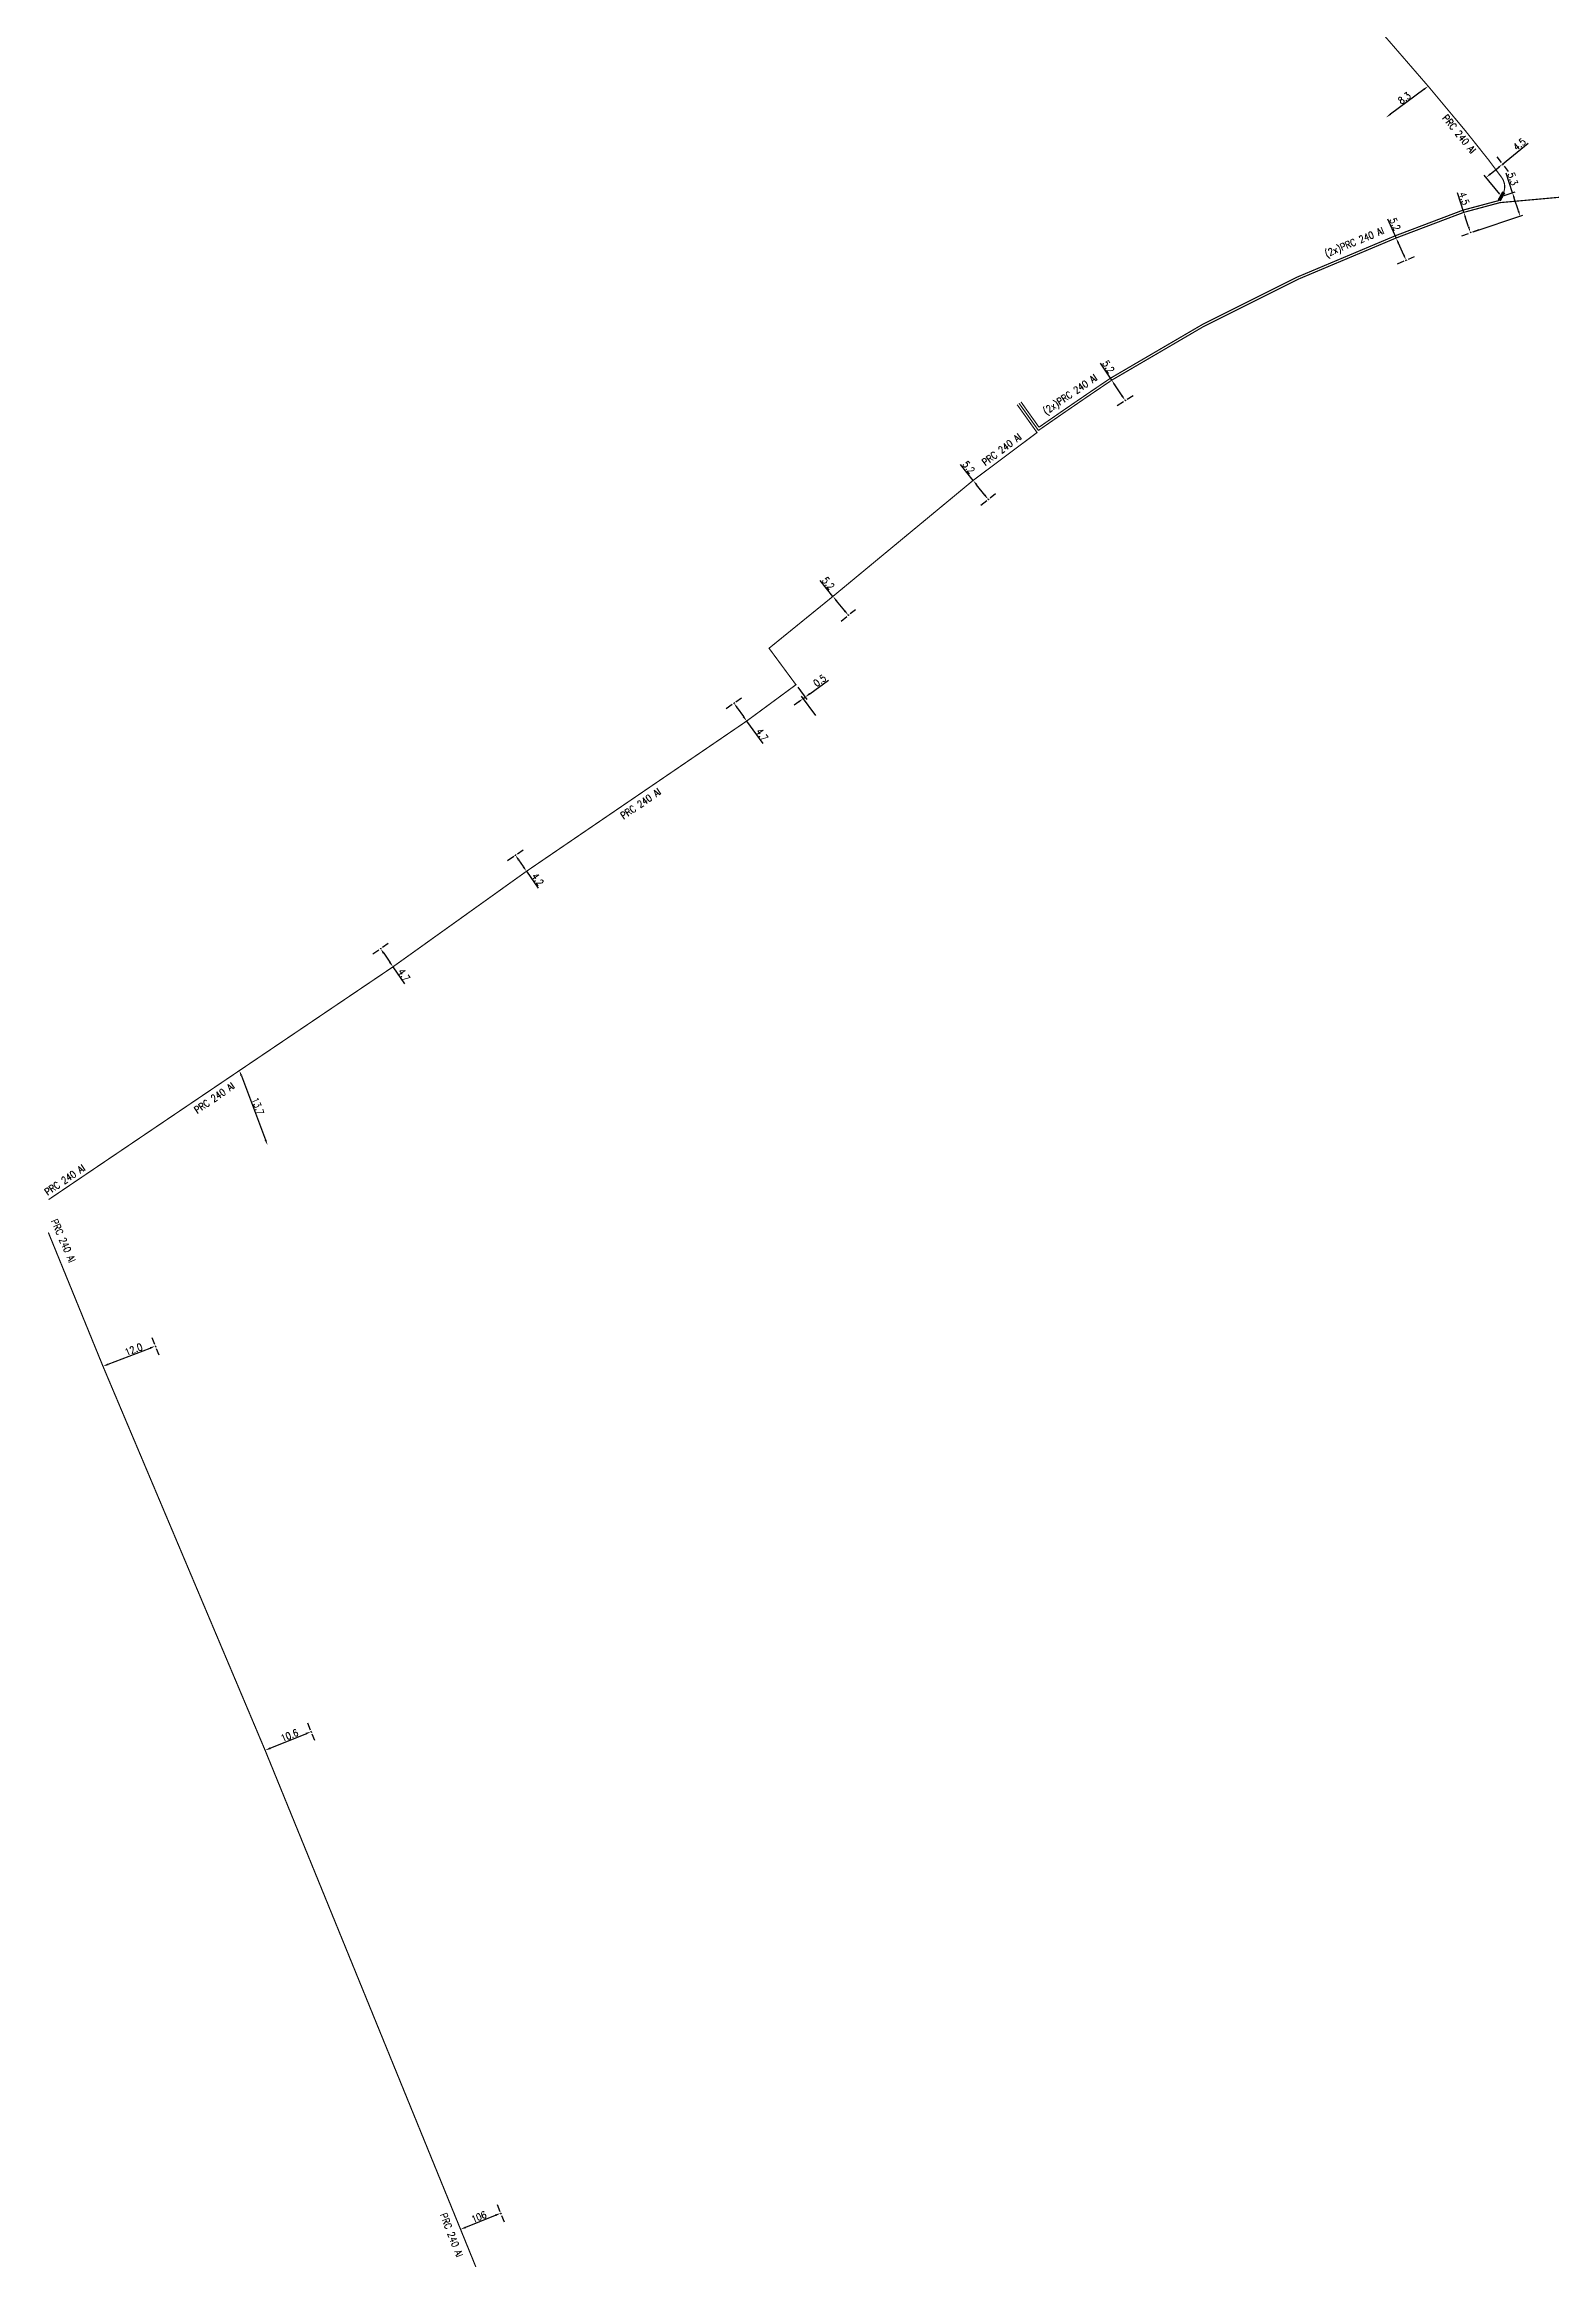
# Model space of a CAD drawing. Header units: millimetres. Extents: x 169999 to 171001, y 147000 to 147892.
# Drawn here: x 169999.2 to 170321.4, y 146999.9 to 147475.2 of the extents above; entities that cross this region are included whole.
import ezdxf
from ezdxf.enums import TextEntityAlignment as Align

# ---------------------------------------------------------------- set-up
doc = ezdxf.new("R2010")
doc.units = ezdxf.units.MM
doc.header["$PDMODE"] = 34
doc.linetypes.add('CENTER', pattern=[50.8, 31.75, -6.35, 6.35, -6.35])
doc.layers.get('0').update_dxf_attribs({"linetype": 'CONTINUOUS'})
doc.layers.get('DEFPOINTS').update_dxf_attribs({"linetype": 'CONTINUOUS'})
doc.layers.add('M_120', color=5, linetype='M_ST_13')
doc.layers.add('M_300', color=7, linetype='CONTINUOUS')
doc.styles.add('M_ROMANS', font='ROMANS.shx', dxfattribs={"width": 0.75})
doc.styles.get("Standard").update_dxf_attribs({"font": 'romans.shx', "width": 0.85})
doc.linetypes.add('M_ST_13', pattern='A,5,-0.3,["oo",Standard,S=1.5,R=0,X=0,Y=-0.5],-3', length=8.3)
doc.dimstyles.get("Standard").update_dxf_attribs({"dimtxt": 1.5, "dimasz": 1.2, "dimexe": 0.625, "dimexo": 0.625, "dimgap": 0.25, "dimtad": 1, "dimdec": 1, "dimzin": 0, "dimdsep": 46, "dimtxsty": 'Standard', "dimcen": -0.5, "dimadec": 0, "dimazin": 0, "dimtfac": 1, "dimtdec": 1, "dimtmove": 0, "dimatfit": 3, "dimfxl": 1, "dimtolj": 1, "dimtzin": 0, "dimarcsym": 0})

# ---------------------------------------------------------------- blocks, each defined once
blk = doc.blocks.new('*D36')
at = {"layer": 'DEFPOINTS', "color": 0, "linetype": 'Continuous'}
for p in [(170302.64, 147439.3), (170304.05, 147435.03), (170304.05, 147435.03)]:
    blk.add_point(p, dxfattribs=at)
at = {"layer": 'M_120', "color": 0, "linetype": 'Continuous', "lineweight": -2}
for p, q in [((170302.64, 147439.3), (170301.27, 147443.45)), ((170303.68, 147436.17), (170303.02, 147438.16))]:
    blk.add_line(p, q, dxfattribs=at)
at = {"layer": 'M_120', "color": 0, "linetype": 'Continuous'}
for points in [[(170303.21, 147438.23), (170302.83, 147438.1), (170302.64, 147439.3)], [(170303.87, 147436.23), (170303.49, 147436.11), (170304.05, 147435.03)]]:
    blk.add_solid(points, dxfattribs=at)
at = {"layer": 'M_120', "color": 0, "linetype": 'Continuous', "insert": (170302.72, 147442.26), "char_height": 1.5, "attachment_point": 5, "rotation": 288.274}
blk.add_mtext('\\A1;4.5', dxfattribs=at)
blk = doc.blocks.new('*D37')
at = {"layer": 'DEFPOINTS', "color": 0, "linetype": 'Continuous'}
for p in [(170310.71, 147442.73), (170314.71, 147438.47), (170304.08, 147434.96)]:
    blk.add_point(p, dxfattribs=at)
at = {"layer": 'M_300', "color": 0, "linetype": 'Continuous', "lineweight": -2}
for p, q in [((170313.05, 147443.5), (170311.68, 147447.65)), ((170311.31, 147442.93), (170313.64, 147443.7)), ((170314.33, 147439.61), (170313.43, 147442.36)), ((170304.67, 147435.15), (170315.3, 147438.67))]:
    blk.add_line(p, q, dxfattribs=at)
at = {"layer": 'M_300', "color": 0, "linetype": 'Continuous'}
for points in [[(170313.62, 147442.43), (170313.24, 147442.3), (170313.05, 147443.5)], [(170314.52, 147439.67), (170314.15, 147439.55), (170314.71, 147438.47)]]:
    blk.add_solid(points, dxfattribs=at)
at = {"layer": 'M_300', "color": 0, "linetype": 'Continuous', "insert": (170313.13, 147446.46), "char_height": 1.5, "attachment_point": 5, "rotation": 288.274}
blk.add_mtext('\\A1;5.3', dxfattribs=at)
blk = doc.blocks.new('*D38')
at = {"layer": 'DEFPOINTS', "color": 0, "linetype": 'Continuous'}
for p in [(170310.92, 147449.6), (170310.92, 147449.6), (170310.71, 147442.73)]:
    blk.add_point(p, dxfattribs=at)
at = {"layer": 'M_300', "color": 0, "linetype": 'Continuous', "lineweight": -2}
for p, q in [((170310.92, 147449.6), (170316.41, 147454.07)), ((170310.32, 147443.22), (170307.04, 147447.24)), ((170308.36, 147447.52), (170309.99, 147448.84))]:
    blk.add_line(p, q, dxfattribs=at)
at = {"layer": 'M_300', "color": 0, "linetype": 'Continuous'}
for points in [[(170308.24, 147447.67), (170308.49, 147447.36), (170307.43, 147446.76)], [(170309.87, 147449), (170310.12, 147448.69), (170310.92, 147449.6)]]:
    blk.add_solid(points, dxfattribs=at)
at = {"layer": 'M_300', "color": 0, "linetype": 'Continuous', "insert": (170314.55, 147453.85), "char_height": 1.5, "attachment_point": 5, "rotation": 39.1577}
blk.add_mtext('\\A1;4.5', dxfattribs=at)
blk = doc.blocks.new('*D39')
at = {"layer": 'DEFPOINTS', "color": 0, "linetype": 'Continuous'}
for p in [(170295.04, 147466.27), (170286.05, 147459.61), (170286.05, 147459.61)]:
    blk.add_point(p, dxfattribs=at)
at = {"layer": 'M_120', "color": 0, "linetype": 'Continuous', "lineweight": -2}
blk.add_line((170294.08, 147465.56), (170287.01, 147460.32), dxfattribs=at)
at = {"layer": 'M_120', "color": 0, "linetype": 'Continuous'}
for points in [[(170293.96, 147465.72), (170294.2, 147465.4), (170295.04, 147466.27)], [(170286.89, 147460.48), (170287.13, 147460.16), (170286.05, 147459.61)]]:
    blk.add_solid(points, dxfattribs=at)
at = {"layer": 'M_120', "color": 0, "linetype": 'Continuous', "insert": (170289.95, 147463.74), "char_height": 1.5, "attachment_point": 5, "rotation": 36.5291}
blk.add_mtext('\\A1;8.3', dxfattribs=at)
blk = doc.blocks.new('M_300_03')
at = {"color": 0, "linetype": 'Continuous'}
blk.add_solid([(-1, 0.75), (-1, 0), (1, 0.75), (1, 0)], dxfattribs=at)
at = {"color": 0, "linetype": 'Continuous', "style": 'M_ROMANS', "width": 0.75, "flags": 3}
for tag, p in [('DEF_LEG', (0, -4.625)), ('DEF_COUP', (0, -7.125)), ('DEF_TYPE', (0, -9.625))]:
    blk.add_attdef(tag, text='', height=1.2, dxfattribs=at).set_placement(p, align=Align.MIDDLE)
blk = doc.blocks.new('*D41')
at = {"layer": 'DEFPOINTS', "color": 0, "linetype": 'Continuous'}
for p in [(170288.18, 147433.82), (170290.31, 147429.08), (170290.31, 147429.08)]:
    blk.add_point(p, dxfattribs=at)
at = {"layer": 'M_120', "color": 0, "linetype": 'Continuous', "lineweight": -2}
for p, q in [((170288.18, 147433.82), (170286.39, 147437.81)), ((170289.82, 147430.17), (170288.67, 147432.73))]:
    blk.add_line(p, q, dxfattribs=at)
at = {"layer": 'M_120', "color": 0, "linetype": 'Continuous'}
for points in [[(170288.85, 147432.81), (170288.49, 147432.64), (170288.18, 147433.82)], [(170290, 147430.25), (170289.63, 147430.09), (170290.31, 147429.08)]]:
    blk.add_solid(points, dxfattribs=at)
at = {"layer": 'M_120', "color": 0, "linetype": 'Continuous', "insert": (170287.95, 147436.77), "char_height": 1.5, "attachment_point": 5, "rotation": 294.1643}
blk.add_mtext('\\A1;5.2', dxfattribs=at)
blk = doc.blocks.new('*D46')
at = {"layer": 'DEFPOINTS', "color": 0, "linetype": 'Continuous'}
for p in [(170227.36, 147403.41), (170230.24, 147399.08), (170230.24, 147399.08)]:
    blk.add_point(p, dxfattribs=at)
at = {"layer": 'M_120', "color": 0, "linetype": 'Continuous', "lineweight": -2}
for p, q in [((170227.36, 147403.41), (170224.95, 147407.05)), ((170229.58, 147400.08), (170228.03, 147402.41))]:
    blk.add_line(p, q, dxfattribs=at)
at = {"layer": 'M_120', "color": 0, "linetype": 'Continuous'}
for points in [[(170228.19, 147402.52), (170227.86, 147402.3), (170227.36, 147403.41)], [(170229.74, 147400.19), (170229.41, 147399.97), (170230.24, 147399.08)]]:
    blk.add_solid(points, dxfattribs=at)
at = {"layer": 'M_120', "color": 0, "linetype": 'Continuous', "insert": (170226.66, 147406.29), "char_height": 1.5, "attachment_point": 5, "rotation": 303.5706}
blk.add_mtext('\\A1;5.2', dxfattribs=at)
blk = doc.blocks.new('*D47')
at = {"layer": 'DEFPOINTS', "color": 0, "linetype": 'Continuous'}
for p in [(170159.85, 147338.3), (170161.42, 147335.34), (170164.47, 147331.19)]:
    blk.add_point(p, dxfattribs=at)
at = {"layer": 'M_120', "color": 0, "linetype": 'Continuous', "lineweight": -2}
for p, q in [((170160.23, 147337.8), (170162.19, 147335.13)), ((170162.79, 147336.35), (170166.81, 147339.31)), ((170160.45, 147334.63), (170159.49, 147333.91)), ((170164.1, 147331.7), (170161.05, 147335.84)), ((170161.42, 147335.34), (170161.82, 147335.63))]:
    blk.add_line(p, q, dxfattribs=at)
at = {"layer": 'M_120', "color": 0, "linetype": 'Continuous'}
for points in [[(170162.67, 147336.51), (170162.9, 147336.19), (170161.82, 147335.63)], [(170160.33, 147334.79), (170160.57, 147334.46), (170161.42, 147335.34)]]:
    blk.add_solid(points, dxfattribs=at)
at = {"layer": 'M_120', "color": 0, "linetype": 'Continuous', "insert": (170164.94, 147339.18), "char_height": 1.5, "attachment_point": 5, "rotation": 36.4051}
blk.add_mtext('\\A1;0.5', dxfattribs=at)
blk = doc.blocks.new('*D48')
at = {"layer": 'DEFPOINTS', "color": 0, "linetype": 'Continuous'}
for p in [(170197.74, 147381.99), (170200.97, 147377.92), (170200.97, 147377.92)]:
    blk.add_point(p, dxfattribs=at)
at = {"layer": 'M_120', "color": 0, "linetype": 'Continuous', "lineweight": -2}
for p, q in [((170197.74, 147381.99), (170195.03, 147385.42)), ((170200.22, 147378.86), (170198.49, 147381.05))]:
    blk.add_line(p, q, dxfattribs=at)
at = {"layer": 'M_120', "color": 0, "linetype": 'Continuous'}
for points in [[(170198.64, 147381.18), (170198.33, 147380.93), (170197.74, 147381.99)], [(170200.38, 147378.98), (170200.07, 147378.73), (170200.97, 147377.92)]]:
    blk.add_solid(points, dxfattribs=at)
at = {"layer": 'M_120', "color": 0, "linetype": 'Continuous', "insert": (170196.8, 147384.8), "char_height": 1.5, "attachment_point": 5, "rotation": 308.3658}
blk.add_mtext('\\A1;5.2', dxfattribs=at)
blk = doc.blocks.new('*D49')
at = {"layer": 'DEFPOINTS', "color": 0, "linetype": 'Continuous'}
for p in [(170167.76, 147357.19), (170171.05, 147353.16), (170171.05, 147353.16)]:
    blk.add_point(p, dxfattribs=at)
at = {"layer": 'M_120', "color": 0, "linetype": 'Continuous', "lineweight": -2}
for p, q in [((170167.76, 147357.19), (170165, 147360.58)), ((170170.29, 147354.09), (170168.52, 147356.26))]:
    blk.add_line(p, q, dxfattribs=at)
at = {"layer": 'M_120', "color": 0, "linetype": 'Continuous'}
for points in [[(170168.67, 147356.38), (170168.36, 147356.13), (170167.76, 147357.19)], [(170170.44, 147354.22), (170170.13, 147353.96), (170171.05, 147353.16)]]:
    blk.add_solid(points, dxfattribs=at)
at = {"layer": 'M_120', "color": 0, "linetype": 'Continuous', "insert": (170166.77, 147359.98), "char_height": 1.5, "attachment_point": 5, "rotation": 309.2004}
blk.add_mtext('\\A1;5.2', dxfattribs=at)
blk = doc.blocks.new('*D50')
at = {"layer": 'DEFPOINTS', "color": 0, "linetype": 'Continuous'}
for p in [(170146.58, 147334.36), (170146.58, 147334.36), (170149.31, 147330.53)]:
    blk.add_point(p, dxfattribs=at)
at = {"layer": 'M_120', "color": 0, "linetype": 'Continuous', "lineweight": -2}
for p, q in [((170147.28, 147333.38), (170148.61, 147331.51)), ((170149.31, 147330.53), (170152.74, 147325.73))]:
    blk.add_line(p, q, dxfattribs=at)
at = {"layer": 'M_120', "color": 0, "linetype": 'Continuous'}
for points in [[(170147.44, 147333.5), (170147.12, 147333.26), (170146.58, 147334.36)], [(170148.78, 147331.62), (170148.45, 147331.39), (170149.31, 147330.53)]]:
    blk.add_solid(points, dxfattribs=at)
at = {"layer": 'M_120', "color": 0, "linetype": 'Continuous', "insert": (170152.63, 147327.6), "char_height": 1.5, "attachment_point": 5, "rotation": 305.5101}
blk.add_mtext('\\A1;4.7', dxfattribs=at)
blk = doc.blocks.new('*D51')
at = {"layer": 'DEFPOINTS', "color": 0, "linetype": 'Continuous'}
for p in [(170099.85, 147301.87), (170099.85, 147301.87), (170102.23, 147298.41)]:
    blk.add_point(p, dxfattribs=at)
at = {"layer": 'M_120', "color": 0, "linetype": 'Continuous', "lineweight": -2}
for p, q in [((170100.53, 147300.88), (170101.55, 147299.4)), ((170102.23, 147298.41), (170104.71, 147294.81))]:
    blk.add_line(p, q, dxfattribs=at)
at = {"layer": 'M_120', "color": 0, "linetype": 'Continuous'}
for points in [[(170100.7, 147301), (170100.37, 147300.77), (170099.85, 147301.87)], [(170101.72, 147299.52), (170101.39, 147299.29), (170102.23, 147298.41)]]:
    blk.add_solid(points, dxfattribs=at)
at = {"layer": 'M_120', "color": 0, "linetype": 'Continuous', "insert": (170104.64, 147296.69), "char_height": 1.5, "attachment_point": 5, "rotation": 304.5411}
blk.add_mtext('\\A1;4.2', dxfattribs=at)
blk = doc.blocks.new('*D52')
at = {"layer": 'DEFPOINTS', "color": 0, "linetype": 'Continuous'}
for p in [(170071.03, 147281.87), (170071.03, 147281.87), (170073.68, 147277.98)]:
    blk.add_point(p, dxfattribs=at)
at = {"layer": 'M_120', "color": 0, "linetype": 'Continuous', "lineweight": -2}
for p, q in [((170071.71, 147280.87), (170073, 147278.97)), ((170073.68, 147277.98), (170076.14, 147274.37))]:
    blk.add_line(p, q, dxfattribs=at)
at = {"layer": 'M_120', "color": 0, "linetype": 'Continuous'}
for points in [[(170071.87, 147280.99), (170071.54, 147280.76), (170071.03, 147281.87)], [(170073.17, 147279.09), (170072.84, 147278.86), (170073.68, 147277.98)]]:
    blk.add_solid(points, dxfattribs=at)
at = {"layer": 'M_120', "color": 0, "linetype": 'Continuous', "insert": (170076.07, 147276.24), "char_height": 1.5, "attachment_point": 5, "rotation": 304.2655}
blk.add_mtext('\\A1;4.7', dxfattribs=at)
blk = doc.blocks.new('*D53')
at = {"layer": 'DEFPOINTS', "color": 0, "linetype": 'Continuous'}
for p in [(170040.85, 147255.8), (170046.86, 147239.86), (170046.86, 147239.86)]:
    blk.add_point(p, dxfattribs=at)
at = {"layer": 'M_120', "color": 0, "linetype": 'Continuous', "lineweight": -2}
blk.add_line((170041.28, 147254.67), (170046.44, 147240.99), dxfattribs=at)
at = {"layer": 'M_120', "color": 0, "linetype": 'Continuous'}
for points in [[(170041.47, 147254.75), (170041.09, 147254.6), (170040.85, 147255.8)], [(170046.63, 147241.06), (170046.25, 147240.91), (170046.86, 147239.86)]]:
    blk.add_solid(points, dxfattribs=at)
at = {"layer": 'M_120', "color": 0, "linetype": 'Continuous', "insert": (170044.79, 147248.18), "char_height": 1.5, "attachment_point": 5, "rotation": 290.6541}
blk.add_mtext('\\A1;13.7', dxfattribs=at)
blk = doc.blocks.new('*D54')
at = {"layer": 'DEFPOINTS', "color": 0, "linetype": 'Continuous'}
for p in [(170022.88, 147196.9), (170022.88, 147196.9), (170011.68, 147192.57)]:
    blk.add_point(p, dxfattribs=at)
at = {"layer": 'M_120', "color": 0, "linetype": 'Continuous', "lineweight": -2}
blk.add_line((170012.8, 147193.01), (170021.76, 147196.46), dxfattribs=at)
at = {"layer": 'M_120', "color": 0, "linetype": 'Continuous'}
for points in [[(170021.69, 147196.65), (170021.83, 147196.28), (170022.88, 147196.9)], [(170012.73, 147193.19), (170012.88, 147192.82), (170011.68, 147192.57)]]:
    blk.add_solid(points, dxfattribs=at)
at = {"layer": 'M_120', "color": 0, "linetype": 'Continuous', "insert": (170018.23, 147196.17), "char_height": 1.5, "attachment_point": 5, "rotation": 21.1116}
blk.add_mtext('\\A1;12.0', dxfattribs=at)
blk = doc.blocks.new('*D55')
at = {"layer": 'DEFPOINTS', "color": 0, "linetype": 'Continuous'}
for p in [(170056.17, 147114.46), (170056.17, 147114.46), (170046.35, 147110.46)]:
    blk.add_point(p, dxfattribs=at)
at = {"layer": 'M_120', "color": 0, "linetype": 'Continuous', "lineweight": -2}
for p, q in [((170047.46, 147110.91), (170055.05, 147114)), ((170046.58, 147109.88), (170046.58, 147109.88))]:
    blk.add_line(p, q, dxfattribs=at)
at = {"layer": 'M_120', "color": 0, "linetype": 'Continuous'}
for points in [[(170054.98, 147114.19), (170055.13, 147113.82), (170056.17, 147114.46)], [(170047.38, 147111.1), (170047.53, 147110.73), (170046.35, 147110.46)]]:
    blk.add_solid(points, dxfattribs=at)
at = {"layer": 'M_120', "color": 0, "linetype": 'Continuous', "insert": (170051.56, 147113.66), "char_height": 1.5, "attachment_point": 5, "rotation": 22.136}
blk.add_mtext('\\A1;10.6', dxfattribs=at)
blk = doc.blocks.new('*D56')
at = {"layer": 'DEFPOINTS', "color": 0, "linetype": 'Continuous'}
for p in [(170088.14, 147008.03), (170096.71, 147011.49), (170096.71, 147011.49)]:
    blk.add_point(p, dxfattribs=at)
at = {"layer": 'M_120', "color": 0, "linetype": 'Continuous', "lineweight": -2}
blk.add_line((170089.25, 147008.48), (170095.6, 147011.04), dxfattribs=at)
at = {"layer": 'M_120', "color": 0, "linetype": 'Continuous'}
for points in [[(170089.18, 147008.67), (170089.33, 147008.29), (170088.14, 147008.03)], [(170095.52, 147011.23), (170095.67, 147010.86), (170096.71, 147011.49)]]:
    blk.add_solid(points, dxfattribs=at)
at = {"layer": 'M_120', "color": 0, "linetype": 'Continuous', "insert": (170092.05, 147010.69), "char_height": 1.5, "attachment_point": 5, "rotation": 21.9678}
blk.add_mtext('\\A1;106', dxfattribs=at)

msp = doc.modelspace()

# ---------------------------------------------------------------- linework, layer by layer
at = {"layer": 'M_120', "const_width": 0.25, "flags": 128}
for points in [[(170043.67, 147792.05), (170044.66, 147789.86), (170048.12, 147782.24), (170052.8, 147772.54), (170054.04, 147770.18), (170055.3, 147767.83), (170056.56, 147765.49), (170057.16, 147764.38), (170057.78, 147763.29), (170058.41, 147762.2), (170061.92, 147756.14), (170065.44, 147750.09), (170065.58, 147749.87), (170065.72, 147749.64), (170068.38, 147745.5), (170072.23, 147739.5), (170075.27, 147734.75), (170078.3, 147729.99), (170078.91, 147729.04), (170079.53, 147728.09), (170080.37, 147726.84), (170081.22, 147725.6), (170085.04, 147720.07), (170088.86, 147714.53), (170093.01, 147708.47), (170094.87, 147705.77), (170095.38, 147705.02), (170095.91, 147704.28), (170098.52, 147700.66), (170101.13, 147697.05), (170101.55, 147696.47), (170107.79, 147688.02), (170108.32, 147687.32), (170108.86, 147686.63), (170109.41, 147685.94), (170109.67, 147685.63), (170113.18, 147681.88), (170117.63, 147677.43), (170124.37, 147670.81), (170124.67, 147670.44), (170124.97, 147670.06), (170125.27, 147669.69), (170125.57, 147669.31), (170127.75, 147666.63), (170129.92, 147663.94), (170132.09, 147661.24), (170134.25, 147658.55), (170135.86, 147656.53), (170137.47, 147654.52), (170139.07, 147652.51), (170140.65, 147650.48), (170141.5, 147649.37), (170142.33, 147648.26), (170143.16, 147647.15), (170143.99, 147646.03), (170144.82, 147644.91), (170145.65, 147643.79), (170146.49, 147642.68), (170147.34, 147641.57), (170149.38, 147638.96), (170151.46, 147636.37), (170153.54, 147633.79), (170155.61, 147631.2), (170157.44, 147628.92), (170159.27, 147626.63), (170161.1, 147624.34), (170162.96, 147622.07), (170165.02, 147619.57), (170167.1, 147617.09), (170169.2, 147614.61), (170171.31, 147612.15), (170174.23, 147608.79), (170177.16, 147605.43), (170180.12, 147602.1), (170183.12, 147598.8), (170185.01, 147596.77), (170186.93, 147594.75), (170188.86, 147592.75), (170190.79, 147590.76), (170192.73, 147588.77), (170194.65, 147586.77), (170196.55, 147584.75), (170198.43, 147582.71), (170201.22, 147579.59), (170203.97, 147576.43), (170206.69, 147573.24), (170209.37, 147570.01), (170210.86, 147568.17), (170212.33, 147566.31), (170213.79, 147564.43), (170215.24, 147562.55), (170216.69, 147560.67), (170218.14, 147558.78), (170219.6, 147556.9), (170221.07, 147555.03), (170223.52, 147551.95), (170225.99, 147548.88), (170228.46, 147545.82), (170230.93, 147542.75), (170234.09, 147538.82), (170237.25, 147534.89), (170240.4, 147530.96), (170243.56, 147527.04), (170246.2, 147523.74), (170248.84, 147520.45), (170251.49, 147517.16), (170254.16, 147513.89), (170256.41, 147511.15), (170258.66, 147508.41), (170260.93, 147505.68), (170262.84, 147503.42), (170295.04, 147466.27), (170303.03, 147456.69), (170307.96, 147450.5), (170310.69, 147446.84, -0.255209), (170311.19, 147443.61)], [(170572.18, 147313.8), (170572.18, 147313.8), (170570.02, 147316.11), (170573, 147318.97), (170582.27, 147328.44), (170566.14, 147350.05, 0.054345), (170545.36, 147374.51, 0.091444), (170510.62, 147398.57, 0.060732), (170493.3, 147402.23), (170491.42, 147402.52), (170488.67, 147402.95), (170485.41, 147403.31), (170480.86, 147403.68), (170476.05, 147404.33), (170471.7, 147405.04), (170463.85, 147406.56), (170455.87, 147408.44), (170447.84, 147410.64, 0.044733), (170404.07, 147422), (170404.07, 147422), (170404.07, 147422), (170375.33, 147426.03), (170375.33, 147426.03, -0.046498), (170343.34, 147434.8), (170342.64, 147435.12), (170340.22, 147436.31), (170337.85, 147437.56), (170335.61, 147438.95), (170333.53, 147440.58), (170332.83, 147441.22), (170332.19, 147441.88), (170331.7, 147442.56), (170331.39, 147443.27), (170310.39, 147441.38), (170302.64, 147439.3), (170288.18, 147433.82, 0.048884), (170227.36, 147403.41, 0.00394), (170211.7, 147392.67), (170207.56, 147398.48)], [(170310.24, 147441.85), (170302.49, 147439.78), (170288, 147434.29, 0.04889), (170227.09, 147403.83, 0.003839), (170211.82, 147393.36), (170207.97, 147398.77)]]:
    msp.add_lwpolyline(points, format="xyb", dxfattribs=at)
at = {"layer": 'M_120', "color": 7, "linetype": 'CENTER', "ltscale": 0.05, "flags": 128}
for points in [[(170302.2, 147434.25), (170304.08, 147434.96), (170305.95, 147435.66)], [(170288.48, 147428.26), (170290.31, 147429.08), (170292.13, 147429.89)], [(170228.56, 147397.99), (170230.24, 147399.08), (170231.93, 147400.14)], [(170199.41, 147376.67), (170200.97, 147377.92), (170202.53, 147379.16)], [(170169.49, 147351.9), (170171.05, 147353.16), (170172.6, 147354.42)], [(170144.95, 147333.2), (170146.58, 147334.36), (170148.21, 147335.52)], [(170098.2, 147300.74), (170099.85, 147301.87), (170101.5, 147303)], [(170069.39, 147280.73), (170071.03, 147281.87), (170072.67, 147283.01)], [(170022.14, 147198.76), (170022.88, 147196.9), (170023.61, 147195.04)], [(170055.41, 147116.31), (170056.17, 147114.46), (170056.92, 147112.6)], [(170095.96, 147013.34), (170096.71, 147011.49), (170097.46, 147009.64)]]:
    msp.add_lwpolyline(points, dxfattribs=at)
at = {"layer": 'M_120', "const_width": 0.25, "flags": 128}
for points in [[(170207.15, 147398.19), (170211.4, 147392.22), (170197.74, 147381.99), (170167.76, 147357.19), (170154.1, 147346.1), (170159.85, 147338.3), (170149.31, 147330.53), (170102.23, 147298.41), (170073.68, 147277.98), (170040.85, 147255.8), (170000.06, 147228.22)], [(170091.41, 147000), (170088.14, 147008.03), (170046.35, 147110.46), (170011.68, 147192.57), (170000, 147221.17)]]:
    msp.add_lwpolyline(points, dxfattribs=at)
at = {"layer": 'M_300', "linetype": 'CENTER', "ltscale": 0.05, "flags": 128}
msp.add_lwpolyline([(170309.71, 147451.19), (170310.92, 147449.6), (170312.15, 147448.02)], dxfattribs=at)

# ---------------------------------------------------------------- block references
at = {"layer": 'M_300', "rotation": 61.47496538508219}
msp.add_blockref('M_300_03', (170311.04, 147442.55), dxfattribs=at)

# ---------------------------------------------------------------- texts
at = {"layer": 'M_120', "linetype": 'Continuous', "width": 0.85}
for s, rotation, p in [('PRC 240 Al', 309.0684, (170301.66, 147456.06)), ('(2x)PRC 240 Al', 22.3978, (170279.27, 147432.84)), ('(2x)PRC 240 Al', 34.4397, (170218.52, 147400.3))]:
    msp.add_text(s, height=1.5, rotation=rotation, dxfattribs=at).set_placement(p, align=Align.MIDDLE)
for rotation, p in [(36.8212, (170200.34, 147385.03)), (34.3026, (170122.98, 147309.46)), (34.5781, (170031.85, 147246.53)), (34.0555, (169999.83, 147229.03)), (293.7218, (170000.52, 147223.65)), (291.1638, (170083.73, 147011.17))]:
    msp.add_text('PRC 240 Al', height=1.5, rotation=rotation, dxfattribs=at).set_placement(p)

# ---------------------------------------------------------------- dimensions: what is measured, and where the dimension line sits
at = {"layer": 'M_120', "linetype": 'Continuous'}
for base, p1, p2, angle, text, picture, middle in [((170286.05, 147459.61), (170295.04, 147466.27), (170286.05, 147459.61), 36.5291, '8.3', '*D39', (170290.54, 147462.94)), ((170046.86, 147239.86), (170040.85, 147255.8), (170046.86, 147239.86), 110.6541, '13.7', '*D53', (170043.86, 147247.83)), ((170096.71, 147011.49), (170088.14, 147008.03), (170096.71, 147011.49), 201.9678, '106', '*D56', (170092.42, 147009.76))]:
    dim = msp.add_linear_dim(base=base, p1=p1, p2=p2, angle=angle, text=text, dimstyle='Standard', dxfattribs=at)
    dim.commit()
    dim.dimension.update_dxf_attribs({"geometry": picture, "text_midpoint": middle, "dimtype": 160})
for base, p1, p2, angle, picture, middle in [((170304.05, 147435.03), (170302.64, 147439.3), (170304.05, 147435.03), 108.274, '*D36', (170301.77, 147441.95)), ((170290.31, 147429.08), (170288.18, 147433.82), (170290.31, 147429.08), 114.1643, '*D41', (170287.04, 147436.36)), ((170230.24, 147399.08), (170227.36, 147403.41), (170230.24, 147399.08), 123.5706, '*D46', (170225.82, 147405.73)), ((170200.97, 147377.92), (170197.74, 147381.99), (170200.97, 147377.92), 128.3658, '*D48', (170196.01, 147384.18)), ((170171.05, 147353.16), (170167.76, 147357.19), (170171.05, 147353.16), 129.2004, '*D49', (170166, 147359.35)), ((170161.42, 147335.34), (170159.85, 147338.3), (170164.47, 147331.19), 36.4051, '*D47', (170165.53, 147338.37)), ((170146.58, 147334.36), (170149.31, 147330.53), (170146.58, 147334.36), 305.5101, '*D50', (170151.81, 147327.02)), ((170099.85, 147301.87), (170102.23, 147298.41), (170099.85, 147301.87), 304.5411, '*D51', (170103.81, 147296.12)), ((170071.03, 147281.87), (170073.68, 147277.98), (170071.03, 147281.87), 304.2655, '*D52', (170075.24, 147275.68)), ((170022.88, 147196.9), (170011.68, 147192.57), (170022.88, 147196.9), 201.1116, '*D54', (170018.59, 147195.24)), ((170056.17, 147114.46), (170046.35, 147110.46), (170056.17, 147114.46), 202.136, '*D55', (170051.94, 147112.74))]:
    dim = msp.add_linear_dim(base=base, p1=p1, p2=p2, angle=angle, dimstyle='Standard', dxfattribs=at)
    dim.commit()
    dim.dimension.update_dxf_attribs({"geometry": picture, "text_midpoint": middle, "dimtype": 160})
at = {"layer": 'M_300', "linetype": 'Continuous'}
for base, p2, angle, picture, middle in [((170310.92, 147449.6), (170310.92, 147449.6), 219.1577, '*D38', (170315.18, 147453.07)), ((170314.71, 147438.47), (170304.08, 147434.96), 108.274, '*D37', (170312.18, 147446.15))]:
    dim = msp.add_linear_dim(base=base, p1=(170310.71, 147442.73), p2=p2, angle=angle, dimstyle='Standard', dxfattribs=at)
    dim.commit()
    dim.dimension.update_dxf_attribs({"geometry": picture, "text_midpoint": middle, "dimtype": 160})

doc.saveas('drawing.dxf')
